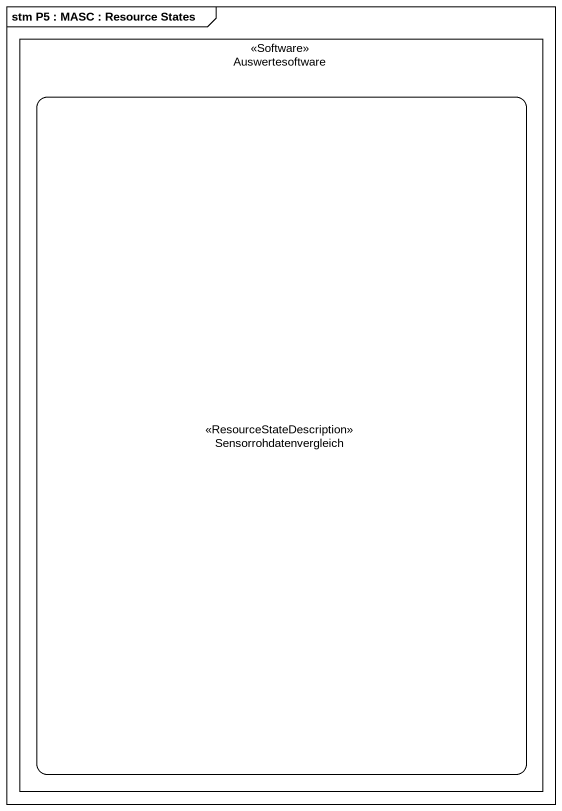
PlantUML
@startuml
mainframe stm P5 : MASC : Resource States
hide empty description
state Auswertesoftware <<Software>> {
  state Sensorrohdatenvergleich <<ResourceStateDescription>>
}
@enduml
